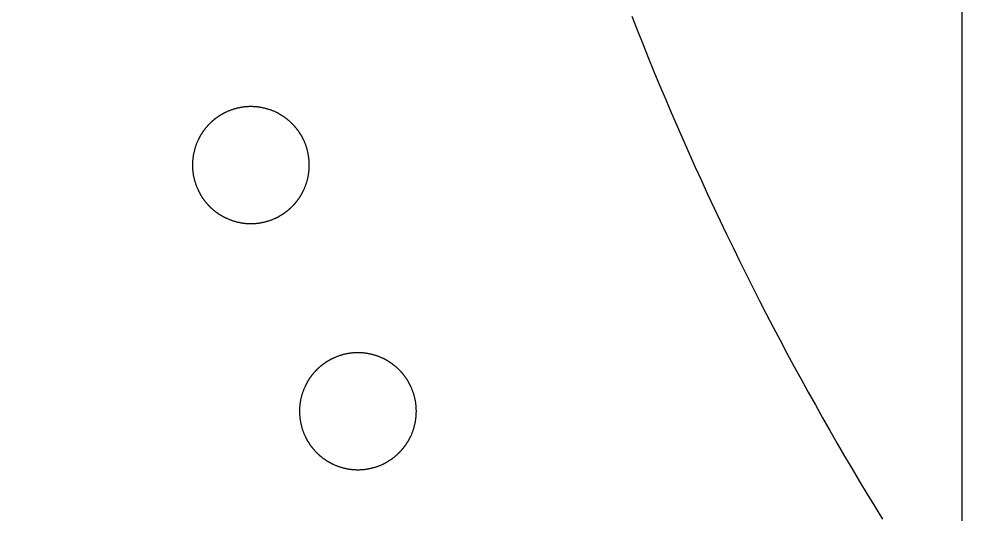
# Model space of a CAD drawing. Extents: x -111 to 2985, y -118 to 122.
# Drawn here: x -40.67 to -31.26, y -58.9 to -53.96 of the extents above; entities that cross this region are included whole.
import ezdxf

# ---------------------------------------------------------------- set-up
doc = ezdxf.new("R2010")
doc.units = 0
doc.layers.add('LAYER_03', color=5, linetype='CONTINUOUS')

msp = doc.modelspace()

# ---------------------------------------------------------------- linework, layer by layer
at = {"layer": 'LAYER_03'}
for points in [[(-110.8393, -73.6993), (-31.2558, -73.6993), (-31.2558, -42.3099)], [(-34.5517, -53.9345), (-34.4973, -54.0727), (-34.4422, -54.2106), (-34.3866, -54.3482), (-34.3302, -54.4855), (-34.2733, -54.6225), (-34.2156, -54.7593), (-34.1574, -54.8957), (-34.0985, -55.0317), (-34.039, -55.1675), (-33.9788, -55.303), (-33.9181, -55.4381), (-33.8567, -55.5729), (-33.7947, -55.7073), (-33.732, -55.8414), (-33.6688, -55.9752), (-33.6049, -56.1086), (-33.5404, -56.2416), (-33.4753, -56.3743), (-33.4096, -56.5066), (-33.3433, -56.6386), (-33.2765, -56.7702), (-33.209, -56.9014), (-33.1409, -57.0323), (-33.0722, -57.1627), (-33.003, -57.2928), (-32.9331, -57.4225), (-32.8627, -57.5518), (-32.7917, -57.6807), (-32.7201, -57.8092), (-32.648, -57.9373), (-32.5753, -58.0649), (-32.502, -58.1922), (-32.4282, -58.3191), (-32.3538, -58.4455), (-32.2788, -58.5715), (-32.2033, -58.6971), (-32.1273, -58.8222), (-32.0507, -58.9469)]]:
    msp.add_lwpolyline(points, dxfattribs=at)
for points in [[(-37.768, -55.419), (-37.768, -55.4126), (-37.7681, -55.4061), (-37.7683, -55.3996), (-37.7686, -55.393), (-37.7689, -55.3865), (-37.7693, -55.3799), (-37.7698, -55.3733), (-37.7703, -55.3667), (-37.771, -55.36), (-37.7717, -55.3533), (-37.7725, -55.3467), (-37.7734, -55.34), (-37.7743, -55.3332), (-37.7754, -55.3265), (-37.7765, -55.3198), (-37.7777, -55.313), (-37.779, -55.3062), (-37.7804, -55.2995), (-37.7818, -55.2927), (-37.7834, -55.2859), (-37.785, -55.2791), (-37.7868, -55.2723), (-37.7886, -55.2655), (-37.7905, -55.2587), (-37.7925, -55.2519), (-37.7945, -55.2451), (-37.7967, -55.2383), (-37.799, -55.2315), (-37.8013, -55.2248), (-37.8037, -55.218), (-37.8063, -55.2113), (-37.8089, -55.2045), (-37.8116, -55.1978), (-37.8144, -55.1911), (-37.8173, -55.1844), (-37.8203, -55.1778), (-37.8233, -55.1712), (-37.8249, -55.1678), (-37.8265, -55.1645), (-37.8281, -55.1612), (-37.8297, -55.158), (-37.8314, -55.1547), (-37.8331, -55.1514), (-37.8348, -55.1481), (-37.8365, -55.1449), (-37.8382, -55.1416), (-37.84, -55.1384), (-37.8418, -55.1351), (-37.8436, -55.1319), (-37.8455, -55.1287), (-37.8473, -55.1255), (-37.8492, -55.1223), (-37.8511, -55.1191), (-37.853, -55.1159), (-37.855, -55.1128), (-37.8569, -55.1096), (-37.8589, -55.1064), (-37.8609, -55.1033), (-37.863, -55.1002), (-37.865, -55.0971), (-37.8671, -55.094), (-37.8692, -55.0909), (-37.8713, -55.0878), (-37.8734, -55.0847), (-37.8756, -55.0816), (-37.8778, -55.0786), (-37.88, -55.0756), (-37.8822, -55.0725), (-37.8844, -55.0695), (-37.8867, -55.0665), (-37.889, -55.0636), (-37.8913, -55.0606), (-37.8936, -55.0576), (-37.8959, -55.0547), (-37.8983, -55.0518), (-37.9007, -55.0489), (-37.9031, -55.046), (-37.9055, -55.0431), (-37.9079, -55.0402), (-37.9104, -55.0373), (-37.9129, -55.0345), (-37.9154, -55.0317), (-37.9179, -55.0289), (-37.9204, -55.0261), (-37.923, -55.0233), (-37.9255, -55.0206), (-37.9281, -55.0178), (-37.9307, -55.0151), (-37.9333, -55.0124), (-37.936, -55.0097), (-37.9386, -55.007), (-37.9413, -55.0044), (-37.944, -55.0017), (-37.9467, -54.9991), (-37.9494, -54.9965), (-37.9522, -54.9939), (-37.9549, -54.9913), (-37.9577, -54.9888), (-37.9605, -54.9862), (-37.9633, -54.9837), (-37.9661, -54.9812), (-37.969, -54.9788), (-37.9718, -54.9763), (-37.9747, -54.9739), (-37.9776, -54.9714), (-37.9805, -54.969), (-37.9834, -54.9667), (-37.9863, -54.9643), (-37.9893, -54.962), (-37.9922, -54.9596), (-37.9952, -54.9573), (-37.9982, -54.9551), (-38.0012, -54.9528), (-38.0042, -54.9506), (-38.0072, -54.9483), (-38.0102, -54.9461), (-38.0133, -54.944), (-38.0163, -54.9418), (-38.0194, -54.9397), (-38.0225, -54.9375), (-38.0256, -54.9355), (-38.0287, -54.9334), (-38.0318, -54.9313), (-38.0349, -54.9293), (-38.0381, -54.9273), (-38.0412, -54.9253), (-38.0444, -54.9233), (-38.0476, -54.9214), (-38.0507, -54.9195), (-38.0539, -54.9176), (-38.0571, -54.9157), (-38.0603, -54.9138), (-38.0636, -54.912), (-38.0668, -54.9102), (-38.07, -54.9084), (-38.0733, -54.9066), (-38.0765, -54.9049), (-38.0798, -54.9031), (-38.083, -54.9014), (-38.0863, -54.8998), (-38.0896, -54.8981), (-38.0929, -54.8965), (-38.0962, -54.8949), (-38.0995, -54.8933), (-38.1028, -54.8917), (-38.1094, -54.8886), (-38.1161, -54.8856), (-38.1228, -54.8828), (-38.1295, -54.88), (-38.1362, -54.8773), (-38.1429, -54.8746), (-38.1497, -54.8721), (-38.1564, -54.8697), (-38.1632, -54.8673), (-38.17, -54.8651), (-38.1767, -54.8629), (-38.1835, -54.8608), (-38.1903, -54.8588), (-38.1971, -54.8569), (-38.2039, -54.8551), (-38.2107, -54.8534), (-38.2175, -54.8518), (-38.2243, -54.8502), (-38.2311, -54.8487), (-38.2379, -54.8474), (-38.2446, -54.8461), (-38.2514, -54.8449), (-38.2581, -54.8437), (-38.2649, -54.8427), (-38.2716, -54.8417), (-38.2783, -54.8409), (-38.285, -54.8401), (-38.2916, -54.8393), (-38.2983, -54.8387), (-38.3049, -54.8381), (-38.3115, -54.8377), (-38.3181, -54.8373), (-38.3247, -54.8369), (-38.3312, -54.8367), (-38.3377, -54.8365), (-38.3442, -54.8364), (-38.3507, -54.8363), (-38.3571, -54.8364), (-38.3636, -54.8365), (-38.3701, -54.8367), (-38.3766, -54.8369), (-38.3832, -54.8373), (-38.3898, -54.8377), (-38.3964, -54.8381), (-38.403, -54.8387), (-38.4097, -54.8393), (-38.4163, -54.8401), (-38.423, -54.8409), (-38.4297, -54.8417), (-38.4364, -54.8427), (-38.4432, -54.8437), (-38.4499, -54.8449), (-38.4567, -54.8461), (-38.4634, -54.8474), (-38.4702, -54.8487), (-38.477, -54.8502), (-38.4838, -54.8518), (-38.4906, -54.8534), (-38.4974, -54.8551), (-38.5042, -54.8569), (-38.511, -54.8588), (-38.5178, -54.8608), (-38.5246, -54.8629), (-38.5314, -54.8651), (-38.5381, -54.8673), (-38.5449, -54.8697), (-38.5517, -54.8721), (-38.5584, -54.8746), (-38.5651, -54.8773), (-38.5719, -54.88), (-38.5786, -54.8828), (-38.5852, -54.8856), (-38.5919, -54.8886), (-38.5985, -54.8917), (-38.6018, -54.8933), (-38.6051, -54.8949), (-38.6084, -54.8965), (-38.6117, -54.8981), (-38.615, -54.8998), (-38.6183, -54.9014), (-38.6215, -54.9031), (-38.6248, -54.9049), (-38.6281, -54.9066), (-38.6313, -54.9084), (-38.6345, -54.9102), (-38.6378, -54.912), (-38.641, -54.9138), (-38.6442, -54.9157), (-38.6474, -54.9176), (-38.6506, -54.9195), (-38.6538, -54.9214), (-38.6569, -54.9233), (-38.6601, -54.9253), (-38.6632, -54.9273), (-38.6664, -54.9293), (-38.6695, -54.9313), (-38.6726, -54.9334), (-38.6757, -54.9355), (-38.6788, -54.9375), (-38.6819, -54.9397), (-38.685, -54.9418), (-38.688, -54.944), (-38.6911, -54.9461), (-38.6941, -54.9483), (-38.6971, -54.9506), (-38.7001, -54.9528), (-38.7031, -54.9551), (-38.7061, -54.9573), (-38.7091, -54.9596), (-38.712, -54.962), (-38.715, -54.9643), (-38.7179, -54.9667), (-38.7208, -54.969), (-38.7237, -54.9714), (-38.7266, -54.9739), (-38.7295, -54.9763), (-38.7323, -54.9788), (-38.7352, -54.9812), (-38.738, -54.9837), (-38.7408, -54.9862), (-38.7436, -54.9888), (-38.7464, -54.9913), (-38.7491, -54.9939), (-38.7519, -54.9965), (-38.7546, -54.9991), (-38.7573, -55.0017), (-38.76, -55.0044), (-38.7627, -55.007), (-38.7653, -55.0097), (-38.768, -55.0124), (-38.7706, -55.0151), (-38.7732, -55.0178), (-38.7758, -55.0206), (-38.7784, -55.0233), (-38.7809, -55.0261), (-38.7834, -55.0289), (-38.786, -55.0317), (-38.7884, -55.0345), (-38.7909, -55.0373), (-38.7934, -55.0402), (-38.7958, -55.0431), (-38.7982, -55.046), (-38.8006, -55.0489), (-38.803, -55.0518), (-38.8054, -55.0547), (-38.8077, -55.0576), (-38.81, -55.0606), (-38.8123, -55.0636), (-38.8146, -55.0665), (-38.8169, -55.0695), (-38.8191, -55.0725), (-38.8213, -55.0756), (-38.8235, -55.0786), (-38.8257, -55.0816), (-38.8279, -55.0847), (-38.83, -55.0878), (-38.8321, -55.0909), (-38.8342, -55.094), (-38.8363, -55.0971), (-38.8384, -55.1002), (-38.8404, -55.1033), (-38.8424, -55.1064), (-38.8444, -55.1096), (-38.8463, -55.1128), (-38.8483, -55.1159), (-38.8502, -55.1191), (-38.8521, -55.1223), (-38.854, -55.1255), (-38.8559, -55.1287), (-38.8577, -55.1319), (-38.8595, -55.1351), (-38.8613, -55.1384), (-38.8631, -55.1416), (-38.8648, -55.1449), (-38.8665, -55.1481), (-38.8682, -55.1514), (-38.8699, -55.1547), (-38.8716, -55.158), (-38.8732, -55.1612), (-38.8748, -55.1645), (-38.8764, -55.1678), (-38.878, -55.1712), (-38.8811, -55.1778), (-38.884, -55.1844), (-38.8869, -55.1911), (-38.8897, -55.1978), (-38.8924, -55.2045), (-38.895, -55.2113), (-38.8976, -55.218), (-38.9, -55.2248), (-38.9023, -55.2315), (-38.9046, -55.2383), (-38.9068, -55.2451), (-38.9089, -55.2519), (-38.9108, -55.2587), (-38.9127, -55.2655), (-38.9146, -55.2723), (-38.9163, -55.2791), (-38.9179, -55.2859), (-38.9195, -55.2927), (-38.9209, -55.2995), (-38.9223, -55.3062), (-38.9236, -55.313), (-38.9248, -55.3198), (-38.9259, -55.3265), (-38.927, -55.3332), (-38.9279, -55.34), (-38.9288, -55.3467), (-38.9296, -55.3533), (-38.9303, -55.36), (-38.931, -55.3667), (-38.9315, -55.3733), (-38.932, -55.3799), (-38.9324, -55.3865), (-38.9328, -55.393), (-38.933, -55.3996), (-38.9332, -55.4061), (-38.9333, -55.4126), (-38.9333, -55.419), (-38.9333, -55.4255), (-38.9332, -55.432), (-38.933, -55.4385), (-38.9328, -55.445), (-38.9324, -55.4516), (-38.932, -55.4581), (-38.9315, -55.4648), (-38.931, -55.4714), (-38.9303, -55.478), (-38.9296, -55.4847), (-38.9288, -55.4914), (-38.9279, -55.4981), (-38.927, -55.5048), (-38.9259, -55.5115), (-38.9248, -55.5183), (-38.9236, -55.525), (-38.9223, -55.5318), (-38.9209, -55.5386), (-38.9195, -55.5454), (-38.9179, -55.5522), (-38.9163, -55.559), (-38.9146, -55.5658), (-38.9127, -55.5726), (-38.9108, -55.5794), (-38.9089, -55.5861), (-38.9068, -55.5929), (-38.9046, -55.5997), (-38.9023, -55.6065), (-38.9, -55.6133), (-38.8976, -55.62), (-38.895, -55.6268), (-38.8924, -55.6335), (-38.8897, -55.6402), (-38.8869, -55.6469), (-38.884, -55.6536), (-38.8811, -55.6603), (-38.878, -55.6669), (-38.8764, -55.6702), (-38.8748, -55.6735), (-38.8732, -55.6768), (-38.8716, -55.6801), (-38.8699, -55.6834), (-38.8682, -55.6866), (-38.8665, -55.6899), (-38.8648, -55.6932), (-38.8631, -55.6964), (-38.8613, -55.6997), (-38.8595, -55.7029), (-38.8577, -55.7061), (-38.8559, -55.7093), (-38.854, -55.7126), (-38.8521, -55.7158), (-38.8502, -55.7189), (-38.8483, -55.7221), (-38.8463, -55.7253), (-38.8444, -55.7285), (-38.8424, -55.7316), (-38.8404, -55.7347), (-38.8384, -55.7379), (-38.8363, -55.741), (-38.8342, -55.7441), (-38.8321, -55.7472), (-38.83, -55.7503), (-38.8279, -55.7533), (-38.8257, -55.7564), (-38.8235, -55.7594), (-38.8213, -55.7625), (-38.8191, -55.7655), (-38.8169, -55.7685), (-38.8146, -55.7715), (-38.8123, -55.7745), (-38.81, -55.7775), (-38.8077, -55.7804), (-38.8054, -55.7834), (-38.803, -55.7863), (-38.8006, -55.7892), (-38.7982, -55.7921), (-38.7958, -55.795), (-38.7934, -55.7978), (-38.7909, -55.8007), (-38.7884, -55.8035), (-38.786, -55.8064), (-38.7834, -55.8092), (-38.7809, -55.812), (-38.7784, -55.8147), (-38.7758, -55.8175), (-38.7732, -55.8202), (-38.7706, -55.823), (-38.768, -55.8257), (-38.7653, -55.8284), (-38.7627, -55.831), (-38.76, -55.8337), (-38.7573, -55.8363), (-38.7546, -55.839), (-38.7519, -55.8416), (-38.7491, -55.8442), (-38.7464, -55.8467), (-38.7436, -55.8493), (-38.7408, -55.8518), (-38.738, -55.8543), (-38.7352, -55.8568), (-38.7323, -55.8593), (-38.7295, -55.8617), (-38.7266, -55.8642), (-38.7237, -55.8666), (-38.7208, -55.869), (-38.7179, -55.8714), (-38.715, -55.8737), (-38.712, -55.8761), (-38.7091, -55.8784), (-38.7061, -55.8807), (-38.7031, -55.883), (-38.7001, -55.8853), (-38.6971, -55.8875), (-38.6941, -55.8897), (-38.6911, -55.8919), (-38.688, -55.8941), (-38.685, -55.8962), (-38.6819, -55.8984), (-38.6788, -55.9005), (-38.6757, -55.9026), (-38.6726, -55.9047), (-38.6695, -55.9067), (-38.6664, -55.9088), (-38.6632, -55.9108), (-38.6601, -55.9128), (-38.6569, -55.9147), (-38.6538, -55.9167), (-38.6506, -55.9186), (-38.6474, -55.9205), (-38.6442, -55.9224), (-38.641, -55.9242), (-38.6378, -55.9261), (-38.6345, -55.9279), (-38.6313, -55.9297), (-38.6281, -55.9314), (-38.6248, -55.9332), (-38.6215, -55.9349), (-38.6183, -55.9366), (-38.615, -55.9383), (-38.6117, -55.9399), (-38.6084, -55.9416), (-38.6051, -55.9432), (-38.6018, -55.9448), (-38.5985, -55.9464), (-38.5919, -55.9494), (-38.5852, -55.9524), (-38.5786, -55.9553), (-38.5719, -55.9581), (-38.5651, -55.9608), (-38.5584, -55.9634), (-38.5517, -55.9659), (-38.5449, -55.9684), (-38.5381, -55.9707), (-38.5314, -55.973), (-38.5246, -55.9751), (-38.5178, -55.9772), (-38.511, -55.9792), (-38.5042, -55.9811), (-38.4974, -55.9829), (-38.4906, -55.9846), (-38.4838, -55.9863), (-38.477, -55.9878), (-38.4702, -55.9893), (-38.4634, -55.9907), (-38.4567, -55.992), (-38.4499, -55.9932), (-38.4432, -55.9943), (-38.4364, -55.9954), (-38.4297, -55.9963), (-38.423, -55.9972), (-38.4163, -55.998), (-38.4097, -55.9987), (-38.403, -55.9993), (-38.3964, -55.9999), (-38.3898, -56.0004), (-38.3832, -56.0008), (-38.3766, -56.0011), (-38.3701, -56.0014), (-38.3636, -56.0016), (-38.3571, -56.0017), (-38.3507, -56.0017), (-38.3442, -56.0017), (-38.3377, -56.0016), (-38.3312, -56.0014), (-38.3247, -56.0011), (-38.3181, -56.0008), (-38.3115, -56.0004), (-38.3049, -55.9999), (-38.2983, -55.9993), (-38.2916, -55.9987), (-38.285, -55.998), (-38.2783, -55.9972), (-38.2716, -55.9963), (-38.2649, -55.9954), (-38.2581, -55.9943), (-38.2514, -55.9932), (-38.2446, -55.992), (-38.2379, -55.9907), (-38.2311, -55.9893), (-38.2243, -55.9878), (-38.2175, -55.9863), (-38.2107, -55.9846), (-38.2039, -55.9829), (-38.1971, -55.9811), (-38.1903, -55.9792), (-38.1835, -55.9772), (-38.1767, -55.9751), (-38.17, -55.973), (-38.1632, -55.9707), (-38.1564, -55.9684), (-38.1497, -55.9659), (-38.1429, -55.9634), (-38.1362, -55.9608), (-38.1295, -55.9581), (-38.1228, -55.9553), (-38.1161, -55.9524), (-38.1094, -55.9494), (-38.1028, -55.9464), (-38.0995, -55.9448), (-38.0962, -55.9432), (-38.0929, -55.9416), (-38.0896, -55.9399), (-38.0863, -55.9383), (-38.083, -55.9366), (-38.0798, -55.9349), (-38.0765, -55.9332), (-38.0733, -55.9314), (-38.07, -55.9297), (-38.0668, -55.9279), (-38.0636, -55.9261), (-38.0603, -55.9242), (-38.0571, -55.9224), (-38.0539, -55.9205), (-38.0507, -55.9186), (-38.0476, -55.9167), (-38.0444, -55.9147), (-38.0412, -55.9128), (-38.0381, -55.9108), (-38.0349, -55.9088), (-38.0318, -55.9067), (-38.0287, -55.9047), (-38.0256, -55.9026), (-38.0225, -55.9005), (-38.0194, -55.8984), (-38.0163, -55.8962), (-38.0133, -55.8941), (-38.0102, -55.8919), (-38.0072, -55.8897), (-38.0042, -55.8875), (-38.0012, -55.8853), (-37.9982, -55.883), (-37.9952, -55.8807), (-37.9922, -55.8784), (-37.9893, -55.8761), (-37.9863, -55.8737), (-37.9834, -55.8714), (-37.9805, -55.869), (-37.9776, -55.8666), (-37.9747, -55.8642), (-37.9718, -55.8617), (-37.969, -55.8593), (-37.9661, -55.8568), (-37.9633, -55.8543), (-37.9605, -55.8518), (-37.9577, -55.8493), (-37.9549, -55.8467), (-37.9522, -55.8442), (-37.9494, -55.8416), (-37.9467, -55.839), (-37.944, -55.8363), (-37.9413, -55.8337), (-37.9386, -55.831), (-37.936, -55.8284), (-37.9333, -55.8257), (-37.9307, -55.823), (-37.9281, -55.8202), (-37.9255, -55.8175), (-37.923, -55.8147), (-37.9204, -55.812), (-37.9179, -55.8092), (-37.9154, -55.8064), (-37.9129, -55.8035), (-37.9104, -55.8007), (-37.9079, -55.7978), (-37.9055, -55.795), (-37.9031, -55.7921), (-37.9007, -55.7892), (-37.8983, -55.7863), (-37.8959, -55.7834), (-37.8936, -55.7804), (-37.8913, -55.7775), (-37.889, -55.7745), (-37.8867, -55.7715), (-37.8844, -55.7685), (-37.8822, -55.7655), (-37.88, -55.7625), (-37.8778, -55.7594), (-37.8756, -55.7564), (-37.8734, -55.7533), (-37.8713, -55.7503), (-37.8692, -55.7472), (-37.8671, -55.7441), (-37.865, -55.741), (-37.863, -55.7379), (-37.8609, -55.7347), (-37.8589, -55.7316), (-37.8569, -55.7285), (-37.855, -55.7253), (-37.853, -55.7221), (-37.8511, -55.7189), (-37.8492, -55.7158), (-37.8473, -55.7126), (-37.8455, -55.7093), (-37.8436, -55.7061), (-37.8418, -55.7029), (-37.84, -55.6997), (-37.8382, -55.6964), (-37.8365, -55.6932), (-37.8348, -55.6899), (-37.8331, -55.6866), (-37.8314, -55.6834), (-37.8297, -55.6801), (-37.8281, -55.6768), (-37.8265, -55.6735), (-37.8249, -55.6702), (-37.8233, -55.6669), (-37.8203, -55.6603), (-37.8173, -55.6536), (-37.8144, -55.6469), (-37.8116, -55.6402), (-37.8089, -55.6335), (-37.8063, -55.6268), (-37.8037, -55.62), (-37.8013, -55.6133), (-37.799, -55.6065), (-37.7967, -55.5997), (-37.7945, -55.5929), (-37.7925, -55.5861), (-37.7905, -55.5794), (-37.7886, -55.5726), (-37.7868, -55.5658), (-37.785, -55.559), (-37.7834, -55.5522), (-37.7818, -55.5454), (-37.7804, -55.5386), (-37.779, -55.5318), (-37.7777, -55.525), (-37.7765, -55.5183), (-37.7754, -55.5115), (-37.7743, -55.5048), (-37.7734, -55.4981), (-37.7725, -55.4914), (-37.7717, -55.4847), (-37.771, -55.478), (-37.7703, -55.4714), (-37.7698, -55.4648), (-37.7693, -55.4581), (-37.7689, -55.4516), (-37.7686, -55.445), (-37.7683, -55.4385), (-37.7681, -55.432), (-37.768, -55.4255)], [(-36.7003, -57.8715), (-36.7003, -57.8651), (-36.7004, -57.8586), (-36.7006, -57.8521), (-36.7009, -57.8456), (-36.7012, -57.839), (-36.7016, -57.8324), (-36.7021, -57.8258), (-36.7026, -57.8192), (-36.7033, -57.8125), (-36.704, -57.8059), (-36.7048, -57.7992), (-36.7057, -57.7925), (-36.7066, -57.7857), (-36.7077, -57.779), (-36.7088, -57.7723), (-36.71, -57.7655), (-36.7113, -57.7587), (-36.7127, -57.752), (-36.7142, -57.7452), (-36.7157, -57.7384), (-36.7173, -57.7316), (-36.7191, -57.7248), (-36.7209, -57.718), (-36.7228, -57.7112), (-36.7248, -57.7044), (-36.7268, -57.6976), (-36.729, -57.6908), (-36.7313, -57.6841), (-36.7336, -57.6773), (-36.7361, -57.6705), (-36.7386, -57.6638), (-36.7412, -57.657), (-36.7439, -57.6503), (-36.7467, -57.6436), (-36.7496, -57.637), (-36.7526, -57.6303), (-36.7556, -57.6237), (-36.7572, -57.6204), (-36.7588, -57.617), (-36.7604, -57.6138), (-36.762, -57.6105), (-36.7637, -57.6072), (-36.7654, -57.6039), (-36.7671, -57.6006), (-36.7688, -57.5974), (-36.7706, -57.5941), (-36.7723, -57.5909), (-36.7741, -57.5877), (-36.7759, -57.5844), (-36.7778, -57.5812), (-36.7796, -57.578), (-36.7815, -57.5748), (-36.7834, -57.5716), (-36.7853, -57.5684), (-36.7873, -57.5653), (-36.7892, -57.5621), (-36.7912, -57.5589), (-36.7932, -57.5558), (-36.7953, -57.5527), (-36.7973, -57.5496), (-36.7994, -57.5465), (-36.8015, -57.5434), (-36.8036, -57.5403), (-36.8057, -57.5372), (-36.8079, -57.5341), (-36.8101, -57.5311), (-36.8123, -57.5281), (-36.8145, -57.525), (-36.8167, -57.522), (-36.819, -57.519), (-36.8213, -57.5161), (-36.8236, -57.5131), (-36.8259, -57.5101), (-36.8282, -57.5072), (-36.8306, -57.5043), (-36.833, -57.5014), (-36.8354, -57.4985), (-36.8378, -57.4956), (-36.8402, -57.4927), (-36.8427, -57.4899), (-36.8452, -57.487), (-36.8477, -57.4842), (-36.8502, -57.4814), (-36.8527, -57.4786), (-36.8553, -57.4758), (-36.8578, -57.4731), (-36.8604, -57.4703), (-36.863, -57.4676), (-36.8657, -57.4649), (-36.8683, -57.4622), (-36.8709, -57.4595), (-36.8736, -57.4569), (-36.8763, -57.4542), (-36.879, -57.4516), (-36.8818, -57.449), (-36.8845, -57.4464), (-36.8873, -57.4438), (-36.89, -57.4413), (-36.8928, -57.4387), (-36.8956, -57.4362), (-36.8984, -57.4337), (-36.9013, -57.4313), (-36.9041, -57.4288), (-36.907, -57.4264), (-36.9099, -57.4239), (-36.9128, -57.4215), (-36.9157, -57.4192), (-36.9186, -57.4168), (-36.9216, -57.4145), (-36.9245, -57.4121), (-36.9275, -57.4098), (-36.9305, -57.4076), (-36.9335, -57.4053), (-36.9365, -57.4031), (-36.9395, -57.4008), (-36.9425, -57.3986), (-36.9456, -57.3965), (-36.9486, -57.3943), (-36.9517, -57.3922), (-36.9548, -57.39), (-36.9579, -57.388), (-36.961, -57.3859), (-36.9641, -57.3838), (-36.9672, -57.3818), (-36.9704, -57.3798), (-36.9735, -57.3778), (-36.9767, -57.3758), (-36.9799, -57.3739), (-36.983, -57.372), (-36.9862, -57.3701), (-36.9894, -57.3682), (-36.9926, -57.3663), (-36.9959, -57.3645), (-36.9991, -57.3627), (-37.0023, -57.3609), (-37.0056, -57.3591), (-37.0088, -57.3574), (-37.0121, -57.3556), (-37.0153, -57.3539), (-37.0186, -57.3523), (-37.0219, -57.3506), (-37.0252, -57.349), (-37.0285, -57.3474), (-37.0318, -57.3458), (-37.0351, -57.3442), (-37.0417, -57.3411), (-37.0484, -57.3382), (-37.0551, -57.3353), (-37.0618, -57.3325), (-37.0685, -57.3298), (-37.0752, -57.3271), (-37.082, -57.3246), (-37.0887, -57.3222), (-37.0955, -57.3198), (-37.1023, -57.3176), (-37.1091, -57.3154), (-37.1158, -57.3133), (-37.1226, -57.3113), (-37.1294, -57.3094), (-37.1362, -57.3076), (-37.143, -57.3059), (-37.1498, -57.3043), (-37.1566, -57.3027), (-37.1634, -57.3013), (-37.1702, -57.2999), (-37.1769, -57.2986), (-37.1837, -57.2974), (-37.1904, -57.2962), (-37.1972, -57.2952), (-37.2039, -57.2942), (-37.2106, -57.2934), (-37.2173, -57.2926), (-37.224, -57.2918), (-37.2306, -57.2912), (-37.2372, -57.2906), (-37.2438, -57.2902), (-37.2504, -57.2898), (-37.257, -57.2894), (-37.2635, -57.2892), (-37.27, -57.289), (-37.2765, -57.2889), (-37.283, -57.2888), (-37.2894, -57.2889), (-37.2959, -57.289), (-37.3024, -57.2892), (-37.3089, -57.2894), (-37.3155, -57.2898), (-37.3221, -57.2902), (-37.3287, -57.2906), (-37.3353, -57.2912), (-37.342, -57.2918), (-37.3486, -57.2926), (-37.3553, -57.2934), (-37.362, -57.2942), (-37.3688, -57.2952), (-37.3755, -57.2962), (-37.3822, -57.2974), (-37.389, -57.2986), (-37.3958, -57.2999), (-37.4025, -57.3013), (-37.4093, -57.3027), (-37.4161, -57.3043), (-37.4229, -57.3059), (-37.4297, -57.3076), (-37.4365, -57.3094), (-37.4433, -57.3113), (-37.4501, -57.3133), (-37.4569, -57.3154), (-37.4637, -57.3176), (-37.4704, -57.3198), (-37.4772, -57.3222), (-37.484, -57.3246), (-37.4907, -57.3271), (-37.4974, -57.3298), (-37.5042, -57.3325), (-37.5109, -57.3353), (-37.5175, -57.3382), (-37.5242, -57.3411), (-37.5308, -57.3442), (-37.5341, -57.3458), (-37.5374, -57.3474), (-37.5407, -57.349), (-37.544, -57.3506), (-37.5473, -57.3523), (-37.5506, -57.3539), (-37.5539, -57.3556), (-37.5571, -57.3574), (-37.5604, -57.3591), (-37.5636, -57.3609), (-37.5668, -57.3627), (-37.5701, -57.3645), (-37.5733, -57.3663), (-37.5765, -57.3682), (-37.5797, -57.3701), (-37.5829, -57.372), (-37.5861, -57.3739), (-37.5892, -57.3758), (-37.5924, -57.3778), (-37.5955, -57.3798), (-37.5987, -57.3818), (-37.6018, -57.3838), (-37.6049, -57.3859), (-37.608, -57.388), (-37.6111, -57.39), (-37.6142, -57.3922), (-37.6173, -57.3943), (-37.6203, -57.3965), (-37.6234, -57.3986), (-37.6264, -57.4008), (-37.6294, -57.4031), (-37.6325, -57.4053), (-37.6355, -57.4076), (-37.6384, -57.4098), (-37.6414, -57.4121), (-37.6444, -57.4145), (-37.6473, -57.4168), (-37.6502, -57.4192), (-37.6531, -57.4215), (-37.656, -57.4239), (-37.6589, -57.4264), (-37.6618, -57.4288), (-37.6646, -57.4313), (-37.6675, -57.4337), (-37.6703, -57.4362), (-37.6731, -57.4387), (-37.6759, -57.4413), (-37.6787, -57.4438), (-37.6814, -57.4464), (-37.6842, -57.449), (-37.6869, -57.4516), (-37.6896, -57.4542), (-37.6923, -57.4569), (-37.695, -57.4595), (-37.6976, -57.4622), (-37.7003, -57.4649), (-37.7029, -57.4676), (-37.7055, -57.4703), (-37.7081, -57.4731), (-37.7107, -57.4758), (-37.7132, -57.4786), (-37.7157, -57.4814), (-37.7183, -57.4842), (-37.7208, -57.487), (-37.7232, -57.4899), (-37.7257, -57.4927), (-37.7281, -57.4956), (-37.7305, -57.4985), (-37.7329, -57.5014), (-37.7353, -57.5043), (-37.7377, -57.5072), (-37.74, -57.5101), (-37.7424, -57.5131), (-37.7447, -57.5161), (-37.7469, -57.519), (-37.7492, -57.522), (-37.7514, -57.525), (-37.7537, -57.5281), (-37.7559, -57.5311), (-37.758, -57.5341), (-37.7602, -57.5372), (-37.7623, -57.5403), (-37.7644, -57.5434), (-37.7665, -57.5465), (-37.7686, -57.5496), (-37.7707, -57.5527), (-37.7727, -57.5558), (-37.7747, -57.5589), (-37.7767, -57.5621), (-37.7787, -57.5653), (-37.7806, -57.5684), (-37.7825, -57.5716), (-37.7844, -57.5748), (-37.7863, -57.578), (-37.7882, -57.5812), (-37.79, -57.5844), (-37.7918, -57.5877), (-37.7936, -57.5909), (-37.7954, -57.5941), (-37.7971, -57.5974), (-37.7988, -57.6006), (-37.8005, -57.6039), (-37.8022, -57.6072), (-37.8039, -57.6105), (-37.8055, -57.6138), (-37.8071, -57.617), (-37.8087, -57.6204), (-37.8103, -57.6237), (-37.8134, -57.6303), (-37.8163, -57.637), (-37.8192, -57.6436), (-37.822, -57.6503), (-37.8247, -57.657), (-37.8273, -57.6638), (-37.8299, -57.6705), (-37.8323, -57.6773), (-37.8347, -57.6841), (-37.8369, -57.6908), (-37.8391, -57.6976), (-37.8412, -57.7044), (-37.8432, -57.7112), (-37.8451, -57.718), (-37.8469, -57.7248), (-37.8486, -57.7316), (-37.8502, -57.7384), (-37.8518, -57.7452), (-37.8532, -57.752), (-37.8546, -57.7587), (-37.8559, -57.7655), (-37.8571, -57.7723), (-37.8583, -57.779), (-37.8593, -57.7857), (-37.8603, -57.7925), (-37.8611, -57.7992), (-37.8619, -57.8059), (-37.8626, -57.8125), (-37.8633, -57.8192), (-37.8638, -57.8258), (-37.8643, -57.8324), (-37.8647, -57.839), (-37.8651, -57.8456), (-37.8653, -57.8521), (-37.8655, -57.8586), (-37.8656, -57.8651), (-37.8656, -57.8715), (-37.8656, -57.878), (-37.8655, -57.8845), (-37.8653, -57.891), (-37.8651, -57.8975), (-37.8647, -57.9041), (-37.8643, -57.9106), (-37.8638, -57.9173), (-37.8633, -57.9239), (-37.8626, -57.9305), (-37.8619, -57.9372), (-37.8611, -57.9439), (-37.8603, -57.9506), (-37.8593, -57.9573), (-37.8583, -57.964), (-37.8571, -57.9708), (-37.8559, -57.9776), (-37.8546, -57.9843), (-37.8532, -57.9911), (-37.8518, -57.9979), (-37.8502, -58.0047), (-37.8486, -58.0115), (-37.8469, -58.0183), (-37.8451, -58.0251), (-37.8432, -58.0319), (-37.8412, -58.0387), (-37.8391, -58.0454), (-37.8369, -58.0522), (-37.8347, -58.059), (-37.8323, -58.0658), (-37.8299, -58.0725), (-37.8273, -58.0793), (-37.8247, -58.086), (-37.822, -58.0927), (-37.8192, -58.0994), (-37.8163, -58.1061), (-37.8134, -58.1128), (-37.8103, -58.1194), (-37.8087, -58.1227), (-37.8071, -58.126), (-37.8055, -58.1293), (-37.8039, -58.1326), (-37.8022, -58.1359), (-37.8005, -58.1391), (-37.7988, -58.1424), (-37.7971, -58.1457), (-37.7954, -58.1489), (-37.7936, -58.1522), (-37.7918, -58.1554), (-37.79, -58.1586), (-37.7882, -58.1618), (-37.7863, -58.1651), (-37.7844, -58.1683), (-37.7825, -58.1714), (-37.7806, -58.1746), (-37.7787, -58.1778), (-37.7767, -58.181), (-37.7747, -58.1841), (-37.7727, -58.1872), (-37.7707, -58.1904), (-37.7686, -58.1935), (-37.7665, -58.1966), (-37.7644, -58.1997), (-37.7623, -58.2028), (-37.7602, -58.2058), (-37.758, -58.2089), (-37.7559, -58.212), (-37.7537, -58.215), (-37.7514, -58.218), (-37.7492, -58.221), (-37.7469, -58.224), (-37.7447, -58.227), (-37.7424, -58.23), (-37.74, -58.2329), (-37.7377, -58.2359), (-37.7353, -58.2388), (-37.7329, -58.2417), (-37.7305, -58.2446), (-37.7281, -58.2475), (-37.7257, -58.2504), (-37.7232, -58.2532), (-37.7208, -58.256), (-37.7183, -58.2589), (-37.7157, -58.2617), (-37.7132, -58.2645), (-37.7107, -58.2672), (-37.7081, -58.27), (-37.7055, -58.2727), (-37.7029, -58.2755), (-37.7003, -58.2782), (-37.6976, -58.2809), (-37.695, -58.2835), (-37.6923, -58.2862), (-37.6896, -58.2888), (-37.6869, -58.2915), (-37.6842, -58.2941), (-37.6814, -58.2967), (-37.6787, -58.2992), (-37.6759, -58.3018), (-37.6731, -58.3043), (-37.6703, -58.3068), (-37.6675, -58.3093), (-37.6646, -58.3118), (-37.6618, -58.3143), (-37.6589, -58.3167), (-37.656, -58.3191), (-37.6531, -58.3215), (-37.6502, -58.3239), (-37.6473, -58.3263), (-37.6444, -58.3286), (-37.6414, -58.3309), (-37.6384, -58.3332), (-37.6355, -58.3355), (-37.6325, -58.3378), (-37.6294, -58.34), (-37.6264, -58.3422), (-37.6234, -58.3444), (-37.6203, -58.3466), (-37.6173, -58.3488), (-37.6142, -58.3509), (-37.6111, -58.353), (-37.608, -58.3551), (-37.6049, -58.3572), (-37.6018, -58.3592), (-37.5987, -58.3613), (-37.5955, -58.3633), (-37.5924, -58.3653), (-37.5892, -58.3672), (-37.5861, -58.3692), (-37.5829, -58.3711), (-37.5797, -58.373), (-37.5765, -58.3749), (-37.5733, -58.3767), (-37.5701, -58.3786), (-37.5668, -58.3804), (-37.5636, -58.3822), (-37.5604, -58.3839), (-37.5571, -58.3857), (-37.5539, -58.3874), (-37.5506, -58.3891), (-37.5473, -58.3908), (-37.544, -58.3924), (-37.5407, -58.3941), (-37.5374, -58.3957), (-37.5341, -58.3973), (-37.5308, -58.3989), (-37.5242, -58.4019), (-37.5175, -58.4049), (-37.5109, -58.4078), (-37.5042, -58.4106), (-37.4974, -58.4133), (-37.4907, -58.4159), (-37.484, -58.4184), (-37.4772, -58.4209), (-37.4704, -58.4232), (-37.4637, -58.4255), (-37.4569, -58.4276), (-37.4501, -58.4297), (-37.4433, -58.4317), (-37.4365, -58.4336), (-37.4297, -58.4354), (-37.4229, -58.4372), (-37.4161, -58.4388), (-37.4093, -58.4403), (-37.4025, -58.4418), (-37.3958, -58.4432), (-37.389, -58.4445), (-37.3822, -58.4457), (-37.3755, -58.4468), (-37.3688, -58.4479), (-37.362, -58.4488), (-37.3553, -58.4497), (-37.3486, -58.4505), (-37.342, -58.4512), (-37.3353, -58.4518), (-37.3287, -58.4524), (-37.3221, -58.4529), (-37.3155, -58.4533), (-37.3089, -58.4536), (-37.3024, -58.4539), (-37.2959, -58.4541), (-37.2894, -58.4542), (-37.283, -58.4542), (-37.2765, -58.4542), (-37.27, -58.4541), (-37.2635, -58.4539), (-37.257, -58.4536), (-37.2504, -58.4533), (-37.2438, -58.4529), (-37.2372, -58.4524), (-37.2306, -58.4518), (-37.224, -58.4512), (-37.2173, -58.4505), (-37.2106, -58.4497), (-37.2039, -58.4488), (-37.1972, -58.4479), (-37.1904, -58.4468), (-37.1837, -58.4457), (-37.1769, -58.4445), (-37.1702, -58.4432), (-37.1634, -58.4418), (-37.1566, -58.4403), (-37.1498, -58.4388), (-37.143, -58.4372), (-37.1362, -58.4354), (-37.1294, -58.4336), (-37.1226, -58.4317), (-37.1158, -58.4297), (-37.1091, -58.4276), (-37.1023, -58.4255), (-37.0955, -58.4232), (-37.0887, -58.4209), (-37.082, -58.4184), (-37.0752, -58.4159), (-37.0685, -58.4133), (-37.0618, -58.4106), (-37.0551, -58.4078), (-37.0484, -58.4049), (-37.0417, -58.4019), (-37.0351, -58.3989), (-37.0318, -58.3973), (-37.0285, -58.3957), (-37.0252, -58.3941), (-37.0219, -58.3924), (-37.0186, -58.3908), (-37.0153, -58.3891), (-37.0121, -58.3874), (-37.0088, -58.3857), (-37.0056, -58.3839), (-37.0023, -58.3822), (-36.9991, -58.3804), (-36.9959, -58.3786), (-36.9926, -58.3767), (-36.9894, -58.3749), (-36.9862, -58.373), (-36.983, -58.3711), (-36.9799, -58.3692), (-36.9767, -58.3672), (-36.9735, -58.3653), (-36.9704, -58.3633), (-36.9672, -58.3613), (-36.9641, -58.3592), (-36.961, -58.3572), (-36.9579, -58.3551), (-36.9548, -58.353), (-36.9517, -58.3509), (-36.9486, -58.3488), (-36.9456, -58.3466), (-36.9425, -58.3444), (-36.9395, -58.3422), (-36.9365, -58.34), (-36.9335, -58.3378), (-36.9305, -58.3355), (-36.9275, -58.3332), (-36.9245, -58.3309), (-36.9216, -58.3286), (-36.9186, -58.3263), (-36.9157, -58.3239), (-36.9128, -58.3215), (-36.9099, -58.3191), (-36.907, -58.3167), (-36.9041, -58.3143), (-36.9013, -58.3118), (-36.8984, -58.3093), (-36.8956, -58.3068), (-36.8928, -58.3043), (-36.89, -58.3018), (-36.8873, -58.2992), (-36.8845, -58.2967), (-36.8818, -58.2941), (-36.879, -58.2915), (-36.8763, -58.2888), (-36.8736, -58.2862), (-36.8709, -58.2835), (-36.8683, -58.2809), (-36.8657, -58.2782), (-36.863, -58.2755), (-36.8604, -58.2727), (-36.8578, -58.27), (-36.8553, -58.2672), (-36.8527, -58.2645), (-36.8502, -58.2617), (-36.8477, -58.2589), (-36.8452, -58.256), (-36.8427, -58.2532), (-36.8402, -58.2504), (-36.8378, -58.2475), (-36.8354, -58.2446), (-36.833, -58.2417), (-36.8306, -58.2388), (-36.8282, -58.2359), (-36.8259, -58.2329), (-36.8236, -58.23), (-36.8213, -58.227), (-36.819, -58.224), (-36.8167, -58.221), (-36.8145, -58.218), (-36.8123, -58.215), (-36.8101, -58.212), (-36.8079, -58.2089), (-36.8057, -58.2058), (-36.8036, -58.2028), (-36.8015, -58.1997), (-36.7994, -58.1966), (-36.7973, -58.1935), (-36.7953, -58.1904), (-36.7932, -58.1872), (-36.7912, -58.1841), (-36.7892, -58.181), (-36.7873, -58.1778), (-36.7853, -58.1746), (-36.7834, -58.1714), (-36.7815, -58.1683), (-36.7796, -58.1651), (-36.7778, -58.1618), (-36.7759, -58.1586), (-36.7741, -58.1554), (-36.7723, -58.1522), (-36.7706, -58.1489), (-36.7688, -58.1457), (-36.7671, -58.1424), (-36.7654, -58.1391), (-36.7637, -58.1359), (-36.762, -58.1326), (-36.7604, -58.1293), (-36.7588, -58.126), (-36.7572, -58.1227), (-36.7556, -58.1194), (-36.7526, -58.1128), (-36.7496, -58.1061), (-36.7467, -58.0994), (-36.7439, -58.0927), (-36.7412, -58.086), (-36.7386, -58.0793), (-36.7361, -58.0725), (-36.7336, -58.0658), (-36.7313, -58.059), (-36.729, -58.0522), (-36.7268, -58.0454), (-36.7248, -58.0387), (-36.7228, -58.0319), (-36.7209, -58.0251), (-36.7191, -58.0183), (-36.7173, -58.0115), (-36.7157, -58.0047), (-36.7142, -57.9979), (-36.7127, -57.9911), (-36.7113, -57.9843), (-36.71, -57.9776), (-36.7088, -57.9708), (-36.7077, -57.964), (-36.7066, -57.9573), (-36.7057, -57.9506), (-36.7048, -57.9439), (-36.704, -57.9372), (-36.7033, -57.9305), (-36.7026, -57.9239), (-36.7021, -57.9173), (-36.7016, -57.9106), (-36.7012, -57.9041), (-36.7009, -57.8975), (-36.7006, -57.891), (-36.7004, -57.8845), (-36.7003, -57.878)]]:
    msp.add_lwpolyline(points, close=True, dxfattribs=at)

doc.saveas('drawing.dxf')
